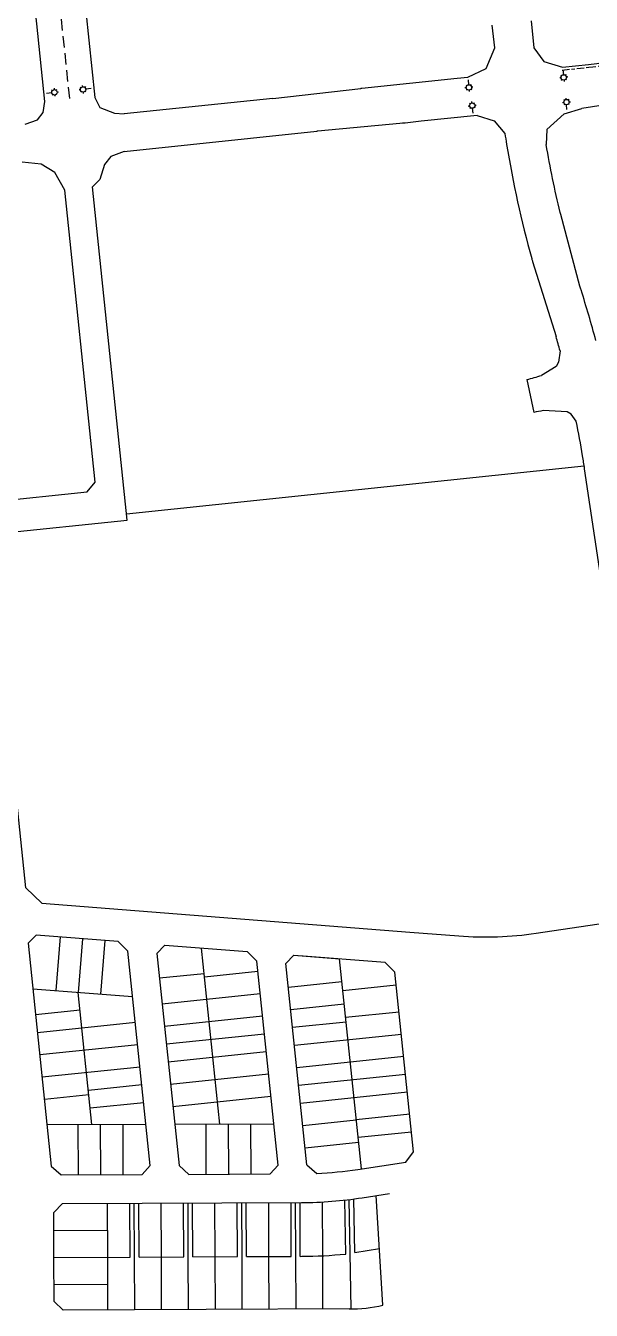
# Model space of a CAD drawing. Extents: x 296374 to 298792, y 6267790 to 6270844.
# Drawn here: x 297585 to 297901, y 6268834 to 6269551 of the extents above; entities that cross this region are included whole.
import ezdxf
from ezdxf.enums import TextEntityAlignment as Align

# ---------------------------------------------------------------- set-up
doc = ezdxf.new("R2010")
doc.units = 0
doc.linetypes.add('Cable Exist UG', pattern=[8.2, 4, -1.2, 1.8, -1.2])
doc.linetypes.add('DASHED2', pattern=[9.525, 6.35, -3.175])
for name, color, linetype in [('_User_SL_Exist', 7, 'Continuous'), ('_User_xref', 251, 'Continuous'), ('Equip_SP_SL_NEW', 2, 'Continuous'), ('X-Masterplan_LotLayout_P2$0$D-LO-Stage 40', 251, 'Continuous'), ('X-Masterplan_LotLayout_P2$0$D-LO-Stage 42', 251, 'Continuous'), ('X-Masterplan_LotLayout_P2$0$D-RD-15-23_CL', 251, 'DASHED2'), ('X-Masterplan_LotLayout_P2$0$D-RD-Stage13_BDY', 251, 'Continuous'), ('X-Masterplan_LotLayout_P2$0$D-RD-Stage15_BDY', 251, 'Continuous'), ('X-Masterplan_LotLayout_P2$0$D-RD-Stage1_BDY', 251, 'Continuous'), ('X-Masterplan_LotLayout_P2$0$D-RD-Stage2_BDY', 251, 'Continuous'), ('X-Masterplan_LotLayout_P2$0$D-RD-Stage40_BDY', 251, 'Continuous'), ('X-Masterplan_LotLayout_P2$0$D-RD-Stage42_BDY', 251, 'Continuous')]:
    doc.layers.add(name, color=color, linetype=linetype)
doc.styles.add('SL_LABEL', font='arial.ttf')
doc.styles.get("Standard").update_dxf_attribs({"font": 'arial.ttf'})
doc.linetypes.add('IE Trench HV', pattern='A,7,-0.2,["/",Standard,S=3,R=0,X=0.6,Y=-1.4],-2.5', length=9.7)

# ---------------------------------------------------------------- blocks, each defined once
blk = doc.blocks.new('X-Masterplan_LotLayout_P2')
at = {"layer": 'X-Masterplan_LotLayout_P2$0$D-LO-Stage 40'}
for p, q in [((297604.27, 6269042.32), (297601.93, 6269012.41)), ((297616.73, 6269041.34), (297614.39, 6269011.44)), ((297629.19, 6269040.37), (297626.85, 6269010.46)), ((297693.43, 6268937.99), (297683.2, 6269036.14)), ((297772.45, 6268912.99), (297760.24, 6269030.11)), ((297659.8, 6269019.45), (297684.67, 6269022.05)), ((297684.88, 6269020.06), (297714.72, 6269023.17)), ((297622.08, 6268937.66), (297614.39, 6269011.44)), ((297731.72, 6269014.31), (297761.56, 6269017.42)), ((297762.08, 6269012.45), (297791.91, 6269015.56)), ((297661.31, 6269005.03), (297716.01, 6269010.73)), ((297733.02, 6269001.88), (297762.86, 6269004.99)), ((297615.43, 6269001.47), (297590.57, 6268998.88)), ((297662.6, 6268992.6), (297717.31, 6268998.3)), ((297763.64, 6268997.53), (297793.47, 6269000.64)), ((297646.3, 6268994.63), (297591.61, 6268988.93)), ((297734.06, 6268991.93), (297763.89, 6268995.04)), ((297663.64, 6268982.65), (297718.34, 6268988.35)), ((297735.09, 6268981.99), (297794.76, 6268988.21)), ((297647.6, 6268982.2), (297592.9, 6268976.5)), ((297664.68, 6268972.71), (297719.38, 6268978.41)), ((297736.39, 6268969.55), (297796.07, 6268975.77)), ((297648.9, 6268969.77), (297594.2, 6268964.07)), ((297665.97, 6268960.28), (297720.67, 6268965.98)), ((297737.42, 6268959.61), (297797.1, 6268965.83)), ((297620.35, 6268954.22), (297595.5, 6268951.63)), ((297649.93, 6268959.82), (297620.09, 6268956.71)), ((297738.46, 6268949.66), (297798.14, 6268955.88)), ((297650.97, 6268949.87), (297621.13, 6268946.77)), ((297667.27, 6268947.84), (297721.97, 6268953.54)), ((297739.76, 6268937.23), (297769.6, 6268940.34)), ((297799.43, 6268943.45), (297769.6, 6268940.34)), ((297652.23, 6268937.8), (297596.96, 6268937.54)), ((297614.24, 6268937.62), (297614.37, 6268909.62)), ((297626.74, 6268937.68), (297626.87, 6268909.68)), ((297639.24, 6268937.74), (297639.37, 6268909.74)), ((297668.31, 6268937.87), (297723.58, 6268938.13)), ((297685.59, 6268937.95), (297685.72, 6268909.95)), ((297698.09, 6268938.01), (297698.22, 6268910.01)), ((297710.59, 6268938.07), (297710.72, 6268910.07)), ((297800.47, 6268933.5), (297770.63, 6268930.39)), ((297741.05, 6268924.8), (297770.89, 6268927.91)), ((297784.45, 6268836.92), (297780.67, 6268898.06)), ((297630.85, 6268863.7), (297630.71, 6268893.7)), ((297643.35, 6268863.76), (297643.21, 6268893.76)), ((297645.85, 6268863.77), (297645.71, 6268893.77)), ((297648.35, 6268863.78), (297648.21, 6268893.78)), ((297660.85, 6268863.84), (297660.71, 6268893.84)), ((297673.35, 6268863.89), (297673.21, 6268893.89)), ((297675.85, 6268863.91), (297675.71, 6268893.91)), ((297678.35, 6268863.92), (297678.21, 6268893.92)), ((297690.85, 6268863.97), (297690.71, 6268893.97)), ((297703.35, 6268864.03), (297703.21, 6268894.03)), ((297705.85, 6268864.04), (297705.71, 6268894.04)), ((297708.35, 6268864.06), (297708.21, 6268894.05)), ((297720.85, 6268864.11), (297720.71, 6268894.11)), ((297733.35, 6268864.17), (297733.21, 6268894.17)), ((297735.85, 6268864.18), (297735.71, 6268894.18)), ((297738.35, 6268864.19), (297738.21, 6268894.19)), ((297750.85, 6268864.51), (297750.71, 6268894.55)), ((297763.74, 6268865.48), (297763.21, 6268895.59)), ((297766.24, 6268865.52), (297765.7, 6268895.88)), ((297768.72, 6268866.38), (297768.2, 6268896.19)), ((297600.78, 6268878.56), (297630.78, 6268878.7)), ((297768.72, 6268866.38), (297782.5, 6268868.5)), ((297600.85, 6268863.56), (297643.35, 6268863.76)), ((297648.35, 6268863.78), (297673.35, 6268863.89)), ((297678.35, 6268863.92), (297703.35, 6268864.03)), ((297708.35, 6268864.06), (297733.35, 6268864.17)), ((297738.35, 6268864.19), (297739.15, 6268864.2))]:
    blk.add_line(p, q, dxfattribs=at)
blk.add_lwpolyline([(297589.08, 6269013.42), (297644.8, 6269009.05)], dxfattribs=at)
blk.add_lwpolyline([(297739.15, 6268864.2, 0.02372), (297763.74, 6268865.48, 0.02372)], format="xyb", dxfattribs=at)
at = {"layer": 'X-Masterplan_LotLayout_P2$0$D-LO-Stage 42'}
for p, q in [((297630.98, 6268834.2), (297630.85, 6268863.7)), ((297645.98, 6268834.27), (297645.85, 6268863.77)), ((297660.98, 6268834.34), (297660.85, 6268863.84)), ((297675.98, 6268834.41), (297675.85, 6268863.91)), ((297690.98, 6268834.48), (297690.85, 6268863.97)), ((297705.98, 6268834.54), (297705.85, 6268864.04)), ((297720.98, 6268834.61), (297720.85, 6268864.11)), ((297735.98, 6268834.68), (297735.85, 6268864.18)), ((297750.98, 6268834.75), (297750.85, 6268864.51)), ((297766.78, 6268834.83), (297766.23, 6268865.89)), ((297600.92, 6268848.56), (297630.92, 6268848.7))]:
    blk.add_line(p, q, dxfattribs=at)
at = {"layer": 'X-Masterplan_LotLayout_P2$0$D-RD-15-23_CL', "flags": 128}
blk.add_lwpolyline([(297609.68, 6269510.1), (297603.61, 6269568.3)], dxfattribs=at)
at = {"layer": 'X-Masterplan_LotLayout_P2$0$D-RD-Stage13_BDY', "flags": 128}
blk.add_lwpolyline([(297595.78, 6269508.45), (297591.27, 6269551.67), (297589.69, 6269566.85, 0.007709), (297589.01, 6269572.54)], format="xyb", dxfattribs=at)
blk.add_lwpolyline([(297584.82, 6269495.69), (297591.71, 6269498.07), (297594.93, 6269502.26), (297595.78, 6269508.45)], dxfattribs=at)
at = {"layer": 'X-Masterplan_LotLayout_P2$0$D-RD-Stage15_BDY', "flags": 128}
blk.add_lwpolyline([(297867.22, 6269553.29), (297868.78, 6269538.33)], dxfattribs=at)
at = {"layer": 'X-Masterplan_LotLayout_P2$0$D-RD-Stage1_BDY'}
for p, q in [((297826.01, 6269521.34), (297831.85, 6269521.95)), ((297907.34, 6269506.39), (297895.5, 6269504.43)), ((297640.13, 6269480.55), (297747.58, 6269491.75)), ((297876.06, 6269492.71), (297875.64, 6269484.34)), ((297641.74, 6269274.84), (297622.36, 6269460.84)), ((297894.01, 6269321.73), (297894.01, 6269321.73)), ((297569.63, 6269267.32), (297641.74, 6269274.84)), ((297585.21, 6269069.71), (297565.18, 6269261.83)), ((297594.01, 6269061.13), (297585.21, 6269069.71))]:
    blk.add_line(p, q, dxfattribs=at)
at = {"layer": 'X-Masterplan_LotLayout_P2$0$D-RD-Stage1_BDY', "flags": 128}
for points in [[(297884.75, 6269527.46), (297899.24, 6269528.97, 0.133796), (297967.18, 6269555.31, -0.001656), (297967.47, 6269555.52), (297983.57, 6269567.24, 0.006297), (297984.5, 6269567.94), (297990.59, 6269572.61)], [(297723, 6269510.1), (297772.08, 6269515.71, -0.002505), (297772.62, 6269515.77), (297826.01, 6269521.34)], [(297837.04, 6269500.57), (297805.86, 6269497.32, -0.003984), (297793.99, 6269496.08), (297748.06, 6269491.79, 0.002679), (297747.58, 6269491.75)], [(297852.54, 6269490.61, 0.002593), (297853.52, 6269484.46, 0.027184), (297867.56, 6269420.74, 0.008105), (297868.06, 6269419.03), (297881.17, 6269377.21)], [(297903.35, 6269375.01, 0.011845), (297895.06, 6269403.23, -0.011707), (297894.45, 6269405.3), (297883.7, 6269445.32, -0.006695), (297883.4, 6269446.52, -0.016685), (297875.64, 6269484.34)], [(297883.35, 6269369.28, 0.003426), (297881.17, 6269377.21, 0.003426)], [(297864.85, 6269353.31, 0.022402), (297873.05, 6269355.59)], [(297873.85, 6269335.94, 0.013913), (297868.66, 6269334.9)], [(297594.01, 6269061.13), (297799.43, 6269045.05), (297826.8, 6269042.91, 0.056735), (297869.98, 6269044.43), (297923.93, 6269052.51)]]:
    blk.add_lwpolyline(points, format="xyb", dxfattribs=at)
for points in [[(297647.84, 6269566.61), (297623.16, 6269564.04), (297618.71, 6269558.55), (297623.7, 6269510.6)], [(297846.87, 6269538.27), (297845.54, 6269551.04)], [(297831.85, 6269521.95), (297842.13, 6269526.81), (297846.87, 6269538.27)], [(297868.78, 6269538.33), (297874.3, 6269530.64), (297884.75, 6269527.46)], [(297623.7, 6269510.6), (297626.52, 6269504.98), (297634.66, 6269501.78), (297639.99, 6269501.44)], [(297723, 6269510.1), (297639.99, 6269501.44)], [(297837.04, 6269500.57), (297846.63, 6269497.64), (297852.54, 6269490.61)], [(297876.06, 6269492.71), (297885.7, 6269501.46), (297895.5, 6269504.43)], [(297640.13, 6269480.55), (297632.62, 6269477.63), (297629.01, 6269473.17), (297626.54, 6269464.85), (297622.36, 6269460.84)], [(297883.35, 6269369.28), (297882.44, 6269362.9), (297881.1, 6269360.54), (297873.05, 6269355.59)], [(297864.85, 6269353.31), (297868.66, 6269334.9)], [(297892.42, 6269330.13), (297889.56, 6269333.88), (297887.27, 6269335.25), (297873.85, 6269335.94)], [(297641.37, 6269278.42), (297896.81, 6269305.05)], [(297932.7, 6269066.21), (297897.05, 6269303.46)]]:
    blk.add_lwpolyline(points, dxfattribs=at)
at = {"layer": 'X-Masterplan_LotLayout_P2$0$D-RD-Stage1_BDY'}
for start, end in [(9.25164, 11.13126), (8.54668, 9.25164)]:
    blk.add_arc((297303.71, 6269214.29), 600, start, end, dxfattribs=at)
at = {"layer": 'X-Masterplan_LotLayout_P2$0$D-RD-Stage2_BDY', "flags": 128}
for points in [[(297606.98, 6269458.82), (297601.39, 6269468.74), (297593.7, 6269473.41), (297583.07, 6269474.6)], [(297565.78, 6269285.02), (297619.49, 6269290.62), (297623.94, 6269296.11), (297606.98, 6269458.82)]]:
    blk.add_lwpolyline(points, dxfattribs=at)
at = {"layer": 'X-Masterplan_LotLayout_P2$0$D-RD-Stage40_BDY'}
for p, q in [((297586.41, 6269038.79), (297590.9, 6269043.37)), ((297636.66, 6269039.78), (297590.9, 6269043.37)), ((297642.16, 6269034.42), (297636.66, 6269039.78)), ((297662.84, 6269037.73), (297708.63, 6269034.15)), ((297734.82, 6269032.1), (297760.24, 6269030.11)), ((297772.87, 6268896.86), (297788.09, 6268899.21)), ((297600.73, 6268888.56), (297605.71, 6268893.58)), ((297605.71, 6268893.58), (297739.01, 6268894.2)), ((297600.85, 6268863.56), (297600.73, 6268888.56))]:
    blk.add_line(p, q, dxfattribs=at)
for points in [[(297586.41, 6269038.79), (297599.36, 6268914.53), (297604.88, 6268909.58), (297650.14, 6268909.79), (297654.62, 6268914.78), (297642.16, 6269034.42)], [(297662.84, 6269037.73), (297658.38, 6269033.15), (297670.7, 6268914.86), (297676.22, 6268909.91), (297721.49, 6268910.12), (297725.97, 6268915.11), (297714.13, 6269028.78), (297708.63, 6269034.15)], [(297742.05, 6268915.22), (297730.35, 6269027.51), (297734.82, 6269032.1)], [(297742.05, 6268915.22), (297747.57, 6268910.41)]]:
    blk.add_lwpolyline(points, dxfattribs=at)
blk.add_lwpolyline([(297747.57, 6268910.41, 0.026915), (297770.43, 6268912.68), (297797.19, 6268916.79), (297801.61, 6268922.53), (297791.17, 6269022.71), (297785.67, 6269028.07), (297737.51, 6269031.84)], format="xyb", dxfattribs=at)
blk.add_arc((297737.96, 6269123.79), 229.6, 270.26371, 278.74523, dxfattribs=at)
at = {"layer": 'X-Masterplan_LotLayout_P2$0$D-RD-Stage42_BDY'}
for p, q in [((297600.96, 6268839.06), (297600.85, 6268863.56)), ((297605.98, 6268834.08), (297600.96, 6268839.06)), ((297765.62, 6268834.82), (297605.98, 6268834.08))]:
    blk.add_line(p, q, dxfattribs=at)
blk.add_arc((297765.21, 6268923.92), 89.1, 270.26371, 282.47412, dxfattribs=at)
blk = doc.blocks.new('*U105')
blk.add_wipeout([(0.7, -6.71), (-0.83, -6.08), (-1.77, -4.71), (-1.14, -3.18), (0.22, -2.14), (1.77, -2.87), (2.7, -4.24), (2.07, -5.78)])
for p, q in [((0, 0), (0.31, -2.99)), ((0, 0), (0, 0)), ((-1.03, -4.63), (-1.77, -4.71)), ((-1.14, -3.18), (-0.7, -3.53)), ((-0.83, -6.08), (-0.48, -5.64)), ((0.62, -5.97), (0.7, -6.71)), ((1.77, -2.87), (1.41, -3.31)), ((2.07, -5.78), (1.63, -5.42)), ((2.7, -4.24), (1.96, -4.32))]:
    blk.add_line(p, q)
blk.add_circle((0.47, -4.48), 1.5)
for tag, p, flags in [('Z', (0, 0), 1), ('OPERATED_BY', (0, -9.61), 9)]:
    blk.add_attdef(tag, p, '', height=0.2, dxfattribs=dict(flags=flags))
at = {"style": 'SL_LABEL', "flags": 9}
for tag, height, p in [('ASSET_NUM', 2.5, (2, 2)), ('STREET_CODE', 0.2, (0, -0.2))]:
    blk.add_attdef(tag, text='', height=height, dxfattribs=at).set_placement(p, align=Align.MIDDLE_LEFT)
for tag, height, flags, p in [('CONSTRUCTED_VOLTAGE', 0.2, 9, (0, -0.4)), ('CONTROL_TYPE', 0.2, 9, (0, -0.6)), ('OPERATING_VOLTAGE', 0.2, 9, (0, -1.4)), ('ORIENTATION', 0.2, 9, (0, -1.6)), ('OWNED_BY', 0.2, 9, (0, -1.8)), ('STATE', 0.2, 9, (0, -2)), ('CEXIST', 0.2, 9, (0, -2.4)), ('CNEW', 0.2, 9, (0, -2.6)), ('CNUMBER', 0.2, 9, (0, -2.8)), ('CREMOVE', 0.2, 9, (0, -3)), ('CREPLACE', 0.2, 9, (0, -3.2)), ('LANTERN_PURPOSE', 0.2, 9, (0, -0.8)), ('LANTERN_TYPE', 0.2, 9, (0, -1)), ('NO_PHASES', 0.2, 9, (0, -1.2)), ('USAGE', 0.2, 9, (0, -2.2)), ('LKINGHEIGHT', 0.2, 9, (0, -3.4)), ('LBRACKET', 0.2, 9, (0, -3.6)), ('LBRACKETVOCAB', 0.2, 9, (0, -3.8)), ('LCATEGORY', 0.2, 9, (0, -4)), ('LCHARGE1', 0.2, 9, (0, -4.2)), ('LCHARGE1PERCENT', 0.2, 9, (0, -4.4)), ('LCHARGE2', 0.2, 9, (0, -4.6)), ('LCHARGE2PERCENT', 0.2, 9, (0, -4.8)), ('LCHARGE3', 0.2, 9, (0, -5)), ('LCHARGE3PERCENT', 0.2, 9, (0, -5.2)), ('LEXIST', 0.2, 9, (0, -5.4)), ('LLAMP', 0.2, 9, (0, -5.6)), ('LLAMPVOCAB', 0.2, 9, (0, -5.8)), ('LMAST', 0.2, 9, (0, -6)), ('LMASTVOCAB', 0.2, 9, (0, -6.2)), ('LNEW', 0.2, 9, (0, -6.4)), ('LANTNUMBER', 0.2, 9, (0, -6.6)), ('LOUTREACH', 0.2, 9, (0, -7)), ('LOUTREACHVOCAB', 0.2, 9, (0, -7.2)), ('LNUMBER', 2.5, 8, (1.2, -2.8)), ('SUBURB', 0.2, 9, (0, -8.6)), ('STREETNAME', 0.2, 9, (0, -8.8)), ('LRATECODE', 0.2, 9, (0, -7.4)), ('LREMOVE', 0.2, 9, (0, -7.6)), ('LREPLACE', 0.2, 9, (0, -7.8)), ('LTYPE', 0.2, 9, (0, -8)), ('LTYPEVOCAB', 0.2, 9, (0, -8.2)), ('LEGEND', 0.2, 9, (0, -8.4)), ('LOCATION', 0.2, 9, (0, -9)), ('NOTES', 0.2, 9, (0, -9.2)), ('MAINTAINED_BY', 0.2, 9, (0, -9.86))]:
    blk.add_attdef(tag, text='', height=height, dxfattribs=dict(flags=flags)).set_placement(p, align=Align.MIDDLE_LEFT)
blk = doc.blocks.new('*U103')
blk.add_wipeout([(1.31, -6.33), (-0.28, -5.85), (-1.35, -4.59), (-0.87, -3), (0.38, -1.83), (1.99, -2.41), (3.06, -3.67), (2.58, -5.26)])
for p, q in [((0, 0), (0.55, -2.66)), ((0, 0), (0, 0)), ((-0.61, -4.43), (-1.35, -4.59)), ((-0.87, -3), (-0.4, -3.31)), ((-0.28, -5.85), (0.03, -5.38)), ((1.16, -5.6), (1.31, -6.33)), ((1.99, -2.41), (1.68, -2.88)), ((2.58, -5.26), (2.11, -4.95)), ((3.06, -3.67), (2.32, -3.83))]:
    blk.add_line(p, q)
blk.add_circle((0.85, -4.13), 1.5)
for tag, p, flags in [('Z', (0, 0), 1), ('OPERATED_BY', (0, -9.61), 9)]:
    blk.add_attdef(tag, p, '', height=0.2, dxfattribs=dict(flags=flags))
at = {"style": 'SL_LABEL', "flags": 9}
for tag, height, p in [('ASSET_NUM', 2.5, (2, 2)), ('STREET_CODE', 0.2, (0, -0.2))]:
    blk.add_attdef(tag, text='', height=height, dxfattribs=at).set_placement(p, align=Align.MIDDLE_LEFT)
for tag, height, flags, p in [('CONSTRUCTED_VOLTAGE', 0.2, 9, (0, -0.4)), ('CONTROL_TYPE', 0.2, 9, (0, -0.6)), ('OPERATING_VOLTAGE', 0.2, 9, (0, -1.4)), ('ORIENTATION', 0.2, 9, (0, -1.6)), ('OWNED_BY', 0.2, 9, (0, -1.8)), ('STATE', 0.2, 9, (0, -2)), ('CEXIST', 0.2, 9, (0, -2.4)), ('CNEW', 0.2, 9, (0, -2.6)), ('CNUMBER', 0.2, 9, (0, -2.8)), ('CREMOVE', 0.2, 9, (0, -3)), ('CREPLACE', 0.2, 9, (0, -3.2)), ('LANTERN_PURPOSE', 0.2, 9, (0, -0.8)), ('LANTERN_TYPE', 0.2, 9, (0, -1)), ('NO_PHASES', 0.2, 9, (0, -1.2)), ('USAGE', 0.2, 9, (0, -2.2)), ('LKINGHEIGHT', 0.2, 9, (0, -3.4)), ('LBRACKET', 0.2, 9, (0, -3.6)), ('LBRACKETVOCAB', 0.2, 9, (0, -3.8)), ('LCATEGORY', 0.2, 9, (0, -4)), ('LCHARGE1', 0.2, 9, (0, -4.2)), ('LCHARGE1PERCENT', 0.2, 9, (0, -4.4)), ('LCHARGE2', 0.2, 9, (0, -4.6)), ('LCHARGE2PERCENT', 0.2, 9, (0, -4.8)), ('LCHARGE3', 0.2, 9, (0, -5)), ('LCHARGE3PERCENT', 0.2, 9, (0, -5.2)), ('LEXIST', 0.2, 9, (0, -5.4)), ('LLAMP', 0.2, 9, (0, -5.6)), ('LLAMPVOCAB', 0.2, 9, (0, -5.8)), ('LMAST', 0.2, 9, (0, -6)), ('LMASTVOCAB', 0.2, 9, (0, -6.2)), ('LNEW', 0.2, 9, (0, -6.4)), ('LANTNUMBER', 0.2, 9, (0, -6.6)), ('LOUTREACH', 0.2, 9, (0, -7)), ('LOUTREACHVOCAB', 0.2, 9, (0, -7.2)), ('LNUMBER', 2.5, 8, (1.2, -2.8)), ('SUBURB', 0.2, 9, (0, -8.6)), ('STREETNAME', 0.2, 9, (0, -8.8)), ('LRATECODE', 0.2, 9, (0, -7.4)), ('LREMOVE', 0.2, 9, (0, -7.6)), ('LREPLACE', 0.2, 9, (0, -7.8)), ('LTYPE', 0.2, 9, (0, -8)), ('LTYPEVOCAB', 0.2, 9, (0, -8.2)), ('LEGEND', 0.2, 9, (0, -8.4)), ('LOCATION', 0.2, 9, (0, -9)), ('NOTES', 0.2, 9, (0, -9.2)), ('MAINTAINED_BY', 0.2, 9, (0, -9.86))]:
    blk.add_attdef(tag, text='', height=height, dxfattribs=dict(flags=flags)).set_placement(p, align=Align.MIDDLE_LEFT)
blk = doc.blocks.new('*U104')
at = {"flags": 9}
for tag, p in [('STATE', (0, -2)), ('CEXIST', (0, -2.4)), ('CNEW', (0, -2.6)), ('CNUMBER', (0, -2.8)), ('CREMOVE', (0, -3)), ('CREPLACE', (0, -3.2)), ('USAGE', (0, -2.2)), ('LKINGHEIGHT', (0, -3.4)), ('LBRACKET', (0, -3.6)), ('LBRACKETVOCAB', (0, -3.8)), ('LCATEGORY', (0, -4)), ('LCHARGE1', (0, -4.2)), ('LCHARGE1PERCENT', (0, -4.4)), ('LCHARGE2', (0, -4.6)), ('LCHARGE2PERCENT', (0, -4.8)), ('LCHARGE3', (0, -5)), ('LCHARGE3PERCENT', (0, -5.2)), ('LEXIST', (0, -5.4)), ('LLAMP', (0, -5.6)), ('LLAMPVOCAB', (0, -5.8)), ('LMAST', (0, -6)), ('LMASTVOCAB', (0, -6.2)), ('LNEW', (0, -6.4)), ('LANTNUMBER', (0, -6.6)), ('LOUTREACH', (0, -7)), ('LOUTREACHVOCAB', (0, -7.2)), ('SUBURB', (0, -8.6)), ('STREETNAME', (0, -8.8)), ('LRATECODE', (0, -7.4)), ('LREMOVE', (0, -7.6)), ('LREPLACE', (0, -7.8)), ('LTYPE', (0, -8)), ('LTYPEVOCAB', (0, -8.2)), ('LEGEND', (0, -8.4)), ('LOCATION', (0, -9)), ('NOTES', (0, -9.2)), ('MAINTAINED_BY', (0, -9.86))]:
    blk.add_attdef(tag, text='', height=0.2, dxfattribs=at).set_placement(p, align=Align.MIDDLE_LEFT)
blk.add_attdef('OPERATED_BY', (0, -9.61), '', height=0.2, dxfattribs=at)
blk.add_wipeout([(-0.42, 6.41), (1.09, 5.72), (1.97, 4.31), (1.28, 2.8), (-0.12, 1.82), (-1.63, 2.62), (-2.52, 4.02), (-1.82, 5.53)])
for p, q in [((-2.52, 4.02), (-1.77, 4.07)), ((-1.82, 5.53), (-1.4, 5.16)), ((-1.63, 2.62), (-1.26, 3.04)), ((-0.37, 5.66), (-0.42, 6.41)), ((0, 0), (-0.17, 2.67)), ((0, 0), (0, 0)), ((1.09, 5.72), (0.72, 5.29)), ((1.28, 2.8), (0.86, 3.18)), ((1.23, 4.26), (1.97, 4.31))]:
    blk.add_line(p, q)
blk.add_circle((-0.27, 4.17), 1.5)
at = {"flags": 1}
blk.add_attdef('Z', (0, 0), '', height=0.2, dxfattribs=at)
at = {"style": 'SL_LABEL', "flags": 9}
for tag, height, p in [('ASSET_NUM', 2.5, (2, 2)), ('STREET_CODE', 0.2, (0, -0.2))]:
    blk.add_attdef(tag, text='', height=height, dxfattribs=at).set_placement(p, align=Align.MIDDLE_LEFT)
for tag, height, flags, p in [('CONSTRUCTED_VOLTAGE', 0.2, 9, (0, -0.4)), ('CONTROL_TYPE', 0.2, 9, (0, -0.6)), ('OPERATING_VOLTAGE', 0.2, 9, (0, -1.4)), ('ORIENTATION', 0.2, 9, (0, -1.6)), ('OWNED_BY', 0.2, 9, (0, -1.8)), ('LANTERN_PURPOSE', 0.2, 9, (0, -0.8)), ('LANTERN_TYPE', 0.2, 9, (0, -1)), ('NO_PHASES', 0.2, 9, (0, -1.2)), ('LNUMBER', 2.5, 8, (1.2, -2.8))]:
    blk.add_attdef(tag, text='', height=height, dxfattribs=dict(flags=flags)).set_placement(p, align=Align.MIDDLE_LEFT)
blk = doc.blocks.new('*U100')
at = {"flags": 9}
for tag, p in [('STATE', (0, -2)), ('CEXIST', (0, -2.4)), ('CNEW', (0, -2.6)), ('CNUMBER', (0, -2.8)), ('CREMOVE', (0, -3)), ('CREPLACE', (0, -3.2)), ('USAGE', (0, -2.2)), ('LKINGHEIGHT', (0, -3.4)), ('LBRACKET', (0, -3.6)), ('LBRACKETVOCAB', (0, -3.8)), ('LCATEGORY', (0, -4)), ('LCHARGE1', (0, -4.2)), ('LCHARGE1PERCENT', (0, -4.4)), ('LCHARGE2', (0, -4.6)), ('LCHARGE2PERCENT', (0, -4.8)), ('LCHARGE3', (0, -5)), ('LCHARGE3PERCENT', (0, -5.2)), ('LEXIST', (0, -5.4)), ('LLAMP', (0, -5.6)), ('LLAMPVOCAB', (0, -5.8)), ('LMAST', (0, -6)), ('LMASTVOCAB', (0, -6.2)), ('LNEW', (0, -6.4)), ('LANTNUMBER', (0, -6.6)), ('LOUTREACH', (0, -7)), ('LOUTREACHVOCAB', (0, -7.2)), ('SUBURB', (0, -8.6)), ('STREETNAME', (0, -8.8)), ('LRATECODE', (0, -7.4)), ('LREMOVE', (0, -7.6)), ('LREPLACE', (0, -7.8)), ('LTYPE', (0, -8)), ('LTYPEVOCAB', (0, -8.2)), ('LEGEND', (0, -8.4)), ('LOCATION', (0, -9)), ('NOTES', (0, -9.2)), ('MAINTAINED_BY', (0, -9.86))]:
    blk.add_attdef(tag, text='', height=0.2, dxfattribs=at).set_placement(p, align=Align.MIDDLE_LEFT)
blk.add_attdef('OPERATED_BY', (0, -9.61), '', height=0.2, dxfattribs=at)
blk.add_wipeout([(0, 6.47), (1.46, 5.68), (2.25, 4.22), (1.46, 2.76), (0, 1.86), (-1.46, 2.76), (-2.25, 4.22), (-1.46, 5.68)])
for p, q in [((-2.25, 4.22), (-1.5, 4.22)), ((-1.46, 5.68), (-1.06, 5.28)), ((-1.46, 2.76), (-1.06, 3.16)), ((0, 5.72), (0, 6.47)), ((0, 0), (0, 2.72)), ((0, 0), (0, 0)), ((1.46, 5.68), (1.06, 5.28)), ((1.46, 2.76), (1.06, 3.16)), ((1.5, 4.22), (2.25, 4.22))]:
    blk.add_line(p, q)
blk.add_circle((0, 4.22), 1.5)
at = {"flags": 1}
blk.add_attdef('Z', (0, 0), '', height=0.2, dxfattribs=at)
at = {"style": 'SL_LABEL', "flags": 9}
for tag, height, p in [('ASSET_NUM', 2.5, (2, 2)), ('STREET_CODE', 0.2, (0, -0.2))]:
    blk.add_attdef(tag, text='', height=height, dxfattribs=at).set_placement(p, align=Align.MIDDLE_LEFT)
for tag, height, flags, p in [('CONSTRUCTED_VOLTAGE', 0.2, 9, (0, -0.4)), ('CONTROL_TYPE', 0.2, 9, (0, -0.6)), ('OPERATING_VOLTAGE', 0.2, 9, (0, -1.4)), ('ORIENTATION', 0.2, 9, (0, -1.6)), ('OWNED_BY', 0.2, 9, (0, -1.8)), ('LANTERN_PURPOSE', 0.2, 9, (0, -0.8)), ('LANTERN_TYPE', 0.2, 9, (0, -1)), ('NO_PHASES', 0.2, 9, (0, -1.2)), ('LNUMBER', 2.5, 8, (1.2, -2.8))]:
    blk.add_attdef(tag, text='', height=height, dxfattribs=dict(flags=flags)).set_placement(p, align=Align.MIDDLE_LEFT)
blk = doc.blocks.new('*U101')
at = {"flags": 9}
for tag, p in [('STATE', (0, -2)), ('CEXIST', (0, -2.4)), ('CNEW', (0, -2.6)), ('CNUMBER', (0, -2.8)), ('CREMOVE', (0, -3)), ('CREPLACE', (0, -3.2)), ('USAGE', (0, -2.2)), ('LKINGHEIGHT', (0, -3.4)), ('LBRACKET', (0, -3.6)), ('LBRACKETVOCAB', (0, -3.8)), ('LCATEGORY', (0, -4)), ('LCHARGE1', (0, -4.2)), ('LCHARGE1PERCENT', (0, -4.4)), ('LCHARGE2', (0, -4.6)), ('LCHARGE2PERCENT', (0, -4.8)), ('LCHARGE3', (0, -5)), ('LCHARGE3PERCENT', (0, -5.2)), ('LEXIST', (0, -5.4)), ('LLAMP', (0, -5.6)), ('LLAMPVOCAB', (0, -5.8)), ('LMAST', (0, -6)), ('LMASTVOCAB', (0, -6.2)), ('LNEW', (0, -6.4)), ('LANTNUMBER', (0, -6.6)), ('LOUTREACH', (0, -7)), ('LOUTREACHVOCAB', (0, -7.2)), ('SUBURB', (0, -8.6)), ('STREETNAME', (0, -8.8)), ('LRATECODE', (0, -7.4)), ('LREMOVE', (0, -7.6)), ('LREPLACE', (0, -7.8)), ('LTYPE', (0, -8)), ('LTYPEVOCAB', (0, -8.2)), ('LEGEND', (0, -8.4)), ('LOCATION', (0, -9)), ('NOTES', (0, -9.2)), ('MAINTAINED_BY', (0, -9.86))]:
    blk.add_attdef(tag, text='', height=0.2, dxfattribs=at).set_placement(p, align=Align.MIDDLE_LEFT)
blk.add_attdef('OPERATED_BY', (0, -9.61), '', height=0.2, dxfattribs=at)
blk.add_wipeout([(0, 6.47), (1.46, 5.68), (2.25, 4.22), (1.46, 2.76), (0, 1.86), (-1.46, 2.76), (-2.25, 4.22), (-1.46, 5.68)])
for p, q in [((-2.25, 4.22), (-1.5, 4.22)), ((-1.46, 5.68), (-1.06, 5.28)), ((-1.46, 2.76), (-1.06, 3.16)), ((0, 5.72), (0, 6.47)), ((0, 0), (0, 2.72)), ((0, 0), (0, 0)), ((1.46, 5.68), (1.06, 5.28)), ((1.46, 2.76), (1.06, 3.16)), ((1.5, 4.22), (2.25, 4.22))]:
    blk.add_line(p, q)
blk.add_circle((0, 4.22), 1.5)
at = {"flags": 1}
blk.add_attdef('Z', (0, 0), '', height=0.2, dxfattribs=at)
at = {"style": 'SL_LABEL', "flags": 9}
for tag, height, p in [('ASSET_NUM', 2.5, (2, 2)), ('STREET_CODE', 0.2, (0, -0.2))]:
    blk.add_attdef(tag, text='', height=height, dxfattribs=at).set_placement(p, align=Align.MIDDLE_LEFT)
for tag, height, flags, p in [('CONSTRUCTED_VOLTAGE', 0.2, 9, (0, -0.4)), ('CONTROL_TYPE', 0.2, 9, (0, -0.6)), ('OPERATING_VOLTAGE', 0.2, 9, (0, -1.4)), ('ORIENTATION', 0.2, 9, (0, -1.6)), ('OWNED_BY', 0.2, 9, (0, -1.8)), ('LANTERN_PURPOSE', 0.2, 9, (0, -0.8)), ('LANTERN_TYPE', 0.2, 9, (0, -1)), ('NO_PHASES', 0.2, 9, (0, -1.2)), ('LNUMBER', 2.5, 8, (1.2, -2.8))]:
    blk.add_attdef(tag, text='', height=height, dxfattribs=dict(flags=flags)).set_placement(p, align=Align.MIDDLE_LEFT)

msp = doc.modelspace()

# ---------------------------------------------------------------- linework, layer by layer
at = {"layer": '_User_SL_Exist', "color": 7, "linetype": 'Cable Exist UG'}
msp.add_lwpolyline([(297884.60026, 6269525.93632), (297899.39192, 6269527.47817, 0.133796395), (297968.07127, 6269554.10654, -0.001656449)], format="xyb", dxfattribs=at)

# ---------------------------------------------------------------- block references
at = {"layer": '_User_xref', "color": 7}
msp.add_blockref('X-Masterplan_LotLayout_P2', (0, 0), dxfattribs=at)

# ---------------------------------------------------------------- next in the draw order: block references
at = {"layer": 'Equip_SP_SL_NEW'}
for name, p, rotation in [('*U100', (297832.02314, 6269520.40447), 185.9508995073062), ('*U101', (297834.79217, 6269501.87942), 5.9508995073063)]:
    msp.add_blockref(name, p, dxfattribs=dict(at, rotation=rotation))
at = {"layer": 'Equip_SP_SL_NEW', "linetype": 'IE Trench HV', "lineweight": 0}
for name, p, rotation in [('*U103', (297884.87983, 6269525.95729, -10.5), 355.1459072483072), ('*U105', (297596.67074, 6269513.02103, 10.50158), 90.00347063093113), ('*U105', (297621.59559, 6269515.56111, 10.50158), 270.0034706309311)]:
    msp.add_blockref(name, p, dxfattribs=dict(at, rotation=rotation))
msp.add_blockref('*U104', (297887.20596, 6269503.86202, -10.5), dxfattribs=at)

doc.saveas('drawing.dxf')
